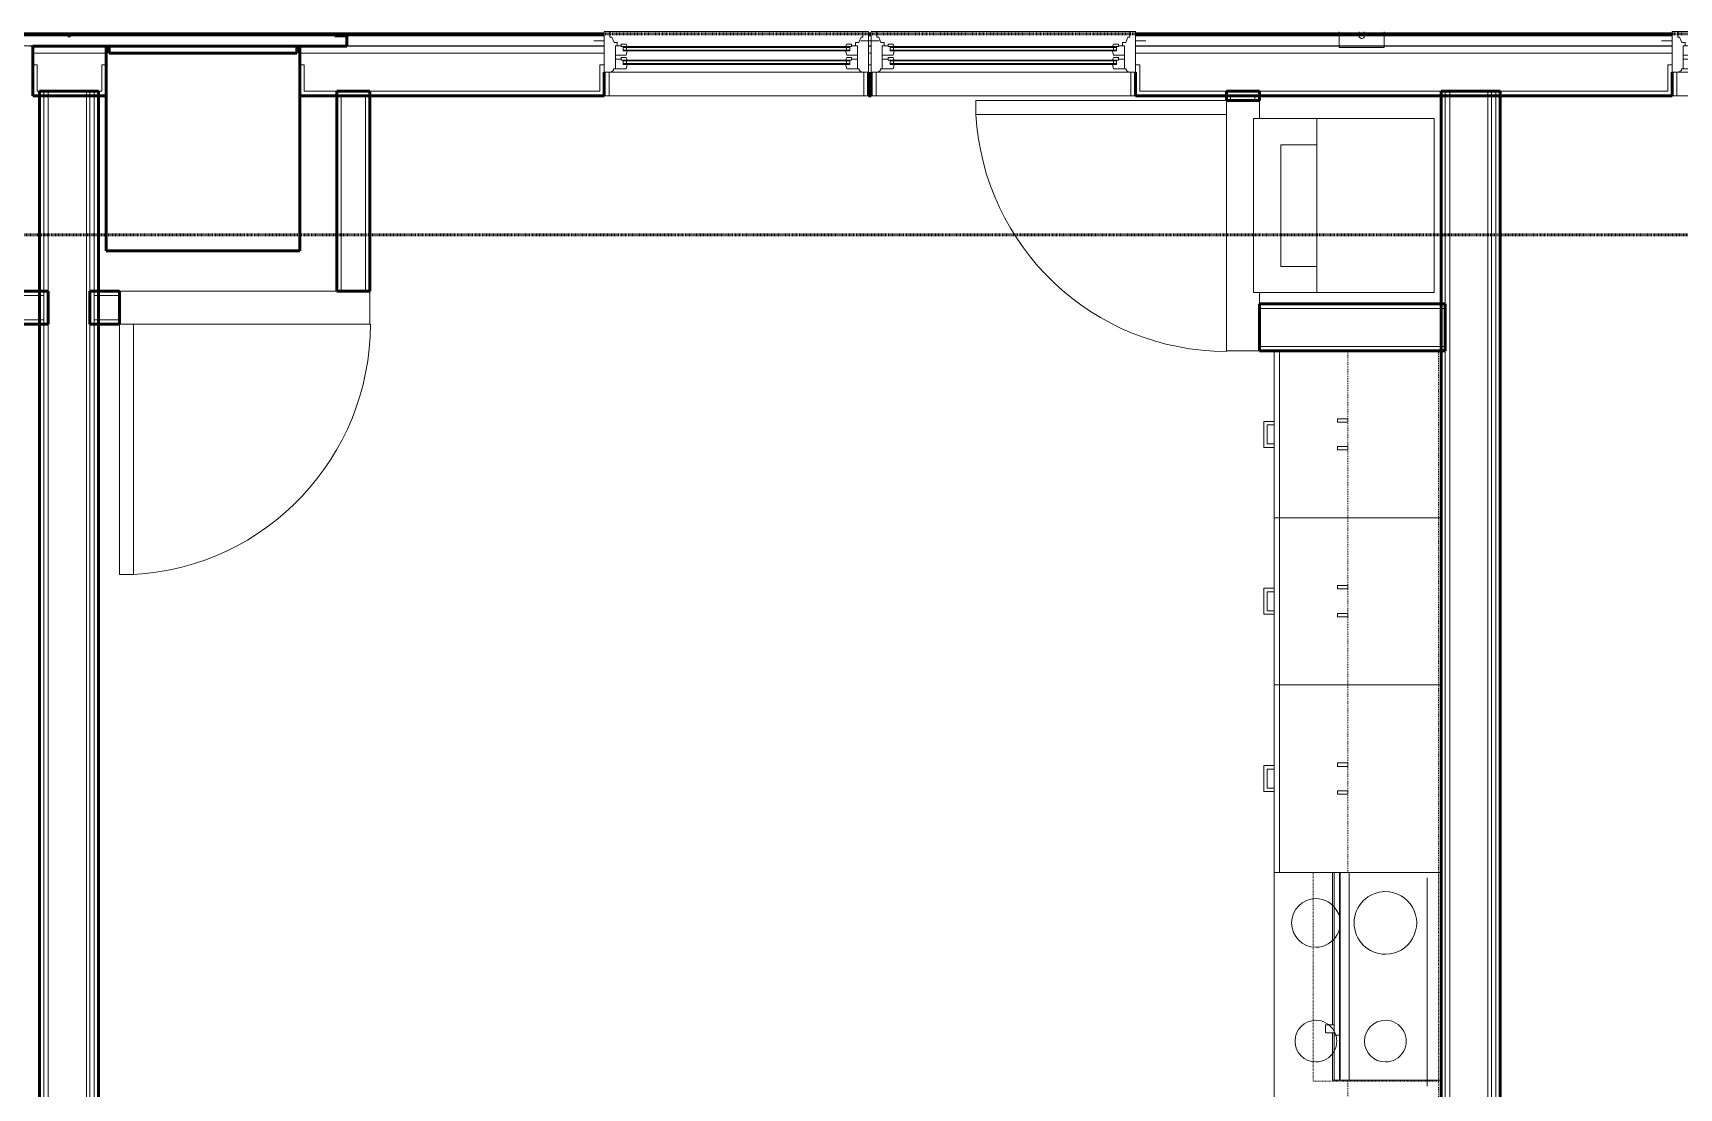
# Model space of a CAD drawing. Header units: inches. Extents: x -4235 to -464, y 9767 to 12359.
# Drawn here: x -3142.3 to -2905.5, y 11967 to 12118.7 of the extents above; entities that cross this region are included whole.
import ezdxf

# ---------------------------------------------------------------- set-up
doc = ezdxf.new("R2010")
doc.units = ezdxf.units.IN
doc.header["$MEASUREMENT"] = 0
for name, pattern in [('Dash', [0.25, 0.125, -0.125]), ('Dash 1_16_', [0.125, 0.0625, -0.0625]), ('Overhead', [0.15625, 0.09375, -0.0625])]:
    doc.linetypes.add(name, pattern=pattern)
for name, color, linetype, lineweight in [('0-1', 7, 'Continuous', 5), ('0-2', 10, 'Continuous', 9), ('A-DOOR-1', 10, 'Continuous', 9), ('A-DOOR-2', 50, 'Continuous', 20), ('A-GENM', 5, 'Continuous', 9), ('A-GENM-4', 5, 'Continuous', 50), ('A-GLAZ-1', 151, 'Continuous', 9), ('A-GLAZ-2', 151, 'Continuous', 20), ('A-GLAZ-3', 151, 'Continuous', 50), ('A-WALL', 113, 'Continuous', 13), ('A-WALL-1', 7, 'Continuous', 50), ('A-WALL-2', 250, 'Continuous', 13), ('A-WALL-3', 10, 'Continuous', 9), ('A-WALL-4', 254, 'Continuous', 9), ('A-WALL-5', 113, 'Continuous', 9), ('A-WALL-6', 113, 'Continuous', 50), ('C-PROP-LINE-1', 91, 'Dash 1_16_', 50), ('I-WALL-1', 7, 'Continuous', 50), ('P-SANR-FIXT-1', 10, 'Continuous', 9), ('Q-CASE-1', 254, 'Continuous', 9), ('Q-CASE-2', 10, 'Continuous', 9), ('Q-CASE-3', 254, 'Dash', 9), ('Q-CASE-4', 10, 'Dash', 9), ('Q-SPCQ-1', 10, 'Continuous', 9), ('Q-SPCQ-2', 91, 'Overhead', 9)]:
    doc.layers.add(name, color=color, linetype=linetype, lineweight=lineweight)

# ---------------------------------------------------------------- blocks, each defined once
blk = doc.blocks.new('SWING - SINGLE - FLUSH - 36_ x 80_ - OFFSET PIVOT DOOR AT MAGIC PAK AND WASHER_DRYER-3199414-BACKGROUND - RCP - 2ND FLOOR')
at = {"layer": 'A-DOOR-1'}
blk.add_arc((18, 2.37), 36.07, 93.1789, 180, dxfattribs=at)
at = {"layer": 'A-DOOR-2'}
for p, q in [((16, 2.37), (16, 38.39)), ((18, 38.39), (16, 38.39)), ((18, 2.37), (18, 38.39)), ((18, 2.37), (16, 2.37))]:
    blk.add_line(p, q, dxfattribs=at)
blk = doc.blocks.new('Range - 24_ x 30_-2320547-BACKGROUND - RCP - 2ND FLOOR')
at = {"layer": 'Q-SPCQ-1'}
blk.add_line((0, 22), (30, 22), dxfattribs=at)
for centre, radius, start, end in [((6.5, 16), 4.5, 360, 180), ((23.5, 16), 3, 360, 180), ((6.5, 16), 4.5, 180, 360), ((23.5, 16), 3, 180, 0), ((6.5, 6), 3.5, 360, 180), ((23.5, 6), 3, 360, 180), ((6.5, 6), 3.5, 180, 0), ((23.5, 6), 3, 180, 360)]:
    blk.add_arc(centre, radius, start, end, dxfattribs=at)
blk = doc.blocks.new('Stacked Washer and Dryer - 26_x25_ - Private-1352637-BACKGROUND - RCP - 2ND FLOOR')
at = {"layer": 'P-SANR-FIXT-1'}
for p, q in [((26, 12.5), (0, 12.5)), ((0, -12.5), (0, 12.5)), ((16.90625, 12.5), (16.90625, -12.5)), ((26, 12.5), (26, -12.5)), ((16.90625, 8.75), (22.09375, 8.75)), ((22.09375, 8.75), (22.09375, -8.75)), ((22.09375, -8.75), (16.90625, -8.75)), ((0, -12.5), (26, -12.5))]:
    blk.add_line(p, q, dxfattribs=at)
blk = doc.blocks.new('30quot_MicrowaveVent_11166 - 70cm miele oven-V107-BACKGROUND - RCP - 2ND FLOOR')
at = {"layer": 'Q-CASE-1'}
for p, q in [((-14.2, -0.37), (-14.2, -13.23)), ((15.68, -13.23), (15.68, -0.37)), ((-14.2, -13.23), (-14.2, -14.49)), ((15.68, -13.23), (-14.2, -13.23)), ((15.68, -14.49), (15.68, -13.23)), ((-14.2, -14.49), (15.68, -14.49)), ((9.18, -14.61), (-14.2, -14.61)), ((-14.2, -14.61), (-14.2, -15.39)), ((-14.2, -15.39), (-14.2, -15.6)), ((-14.2, -15.39), (9.18, -15.39)), ((-14.2, -15.6), (7.69, -15.6)), ((7.69, -15.39), (7.69, -16.6)), ((7.69, -16.6), (7.69, -16.55)), ((8.88, -16.55), (8.88, -15.39)), ((8.88, -15.6), (15.68, -15.6)), ((9.18, -14.61), (9.18, -15.39)), ((15.68, -14.61), (9.18, -14.61)), ((9.18, -14.61), (9.18, -15.39)), ((9.18, -15.39), (15.68, -15.39)), ((15.68, -14.61), (15.68, -15.39)), ((15.68, -15.6), (15.68, -15.39)), ((7.69, -16.6), (8.88, -16.6))]:
    blk.add_line(p, q, dxfattribs=at)
at = {"layer": 'Q-CASE-2'}
for p, q in [((-14.2, 0), (-14.2, -0.37)), ((15.68, 0), (-14.2, 0)), ((15.68, -0.37), (15.68, 0))]:
    blk.add_line(p, q, dxfattribs=at)
blk = doc.blocks.new('Base Cabinet 3 Drawer 230 - Base Cabinet 3 Drawer 230 27_-2571739-BACKGROUND - RCP - 2ND FLOOR')
at = {"layer": 'Q-CASE-2'}
for p, q in [((-12.76, -23.25), (-12.76, 0)), ((-12.76, 0), (14.24, 0)), ((14.24, 0), (14.24, -23.25)), ((-12.76, -23.25), (-12.76, -24)), ((14.24, -23.25), (-12.76, -23.25)), ((14.24, -24), (14.24, -23.25)), ((-12.76, -24), (14.24, -24)), ((-0.64, -24), (-1.14, -24)), ((-1.14, -25.5), (-1.14, -24)), ((2.61, -25.5), (-1.14, -25.5)), ((-0.64, -25), (-0.64, -24)), ((-0.64, -25), (2.11, -25)), ((2.11, -25), (2.11, -24)), ((2.11, -24), (2.61, -24)), ((2.61, -24), (2.61, -25.5))]:
    blk.add_line(p, q, dxfattribs=at)
blk = doc.blocks.new('Base Cabinet 3 Drawer 230 - Base Cabinet 3 Drawer 230 24_-2554933-BACKGROUND - RCP - 2ND FLOOR')
at = {"layer": 'Q-CASE-2'}
for p, q in [((-11.26, -23.25), (-11.26, 0)), ((-11.26, 0), (12.74, 0)), ((12.74, 0), (12.74, -23.25)), ((-11.26, -23.25), (-11.26, -24)), ((12.74, -23.25), (-11.26, -23.25)), ((12.74, -24), (12.74, -23.25)), ((-11.26, -24), (12.74, -24)), ((-0.64, -24), (-1.14, -24)), ((-1.14, -25.5), (-1.14, -24)), ((2.61, -25.5), (-1.14, -25.5)), ((-0.64, -25), (-0.64, -24)), ((-0.64, -25), (2.11, -25)), ((2.11, -25), (2.11, -24)), ((2.11, -24), (2.61, -24)), ((2.61, -24), (2.61, -25.5))]:
    blk.add_line(p, q, dxfattribs=at)
blk = doc.blocks.new('Base Cabinet 3 Drawer 230 - Base Cabinet 3 Drawer 230 24_-2578604-BACKGROUND - RCP - 2ND FLOOR')
at = {"layer": 'Q-CASE-2'}
for p, q in [((-11.26, 24), (12.74, 24)), ((-11.26, 23.25), (-11.26, 24)), ((-1.14, 24), (-1.14, 25.5)), ((-1.14, 25.5), (2.61, 25.5)), ((-1.14, 24), (-0.64, 24)), ((2.11, 25), (-0.64, 25)), ((-0.64, 24), (-0.64, 25)), ((2.11, 24), (2.11, 25)), ((2.61, 24), (2.11, 24)), ((2.61, 25.5), (2.61, 24)), ((12.74, 24), (12.74, 23.25)), ((12.74, 23.25), (-11.26, 23.25)), ((-11.26, 23.25), (-11.26, 0)), ((12.74, 0), (12.74, 23.25)), ((-11.26, 0), (12.74, 0))]:
    blk.add_line(p, q, dxfattribs=at)
blk = doc.blocks.new('300 Series Wall Hung Cabinet_302 - 27_ X 24_-2766376-BACKGROUND - RCP - 2ND FLOOR')
at = {"layer": 'Q-CASE-1'}
for p, q in [((-1.76, 14.69), (-2.25, 14.69)), ((-2.25, 14.69), (-2.25, 13.19)), ((-1.76, 13.19), (-1.76, 14.69)), ((2.24, 14.69), (1.75, 14.69)), ((1.75, 14.69), (1.75, 13.19)), ((2.24, 13.19), (2.24, 14.69)), ((-2.25, 13.19), (-1.76, 13.19)), ((1.75, 13.19), (2.24, 13.19))]:
    blk.add_line(p, q, dxfattribs=at)
at = {"layer": 'Q-CASE-3'}
for p, q in [((-13.5, 0.19), (-13.5, 13.19)), ((-13.5, 13.19), (13.5, 13.19)), ((13.5, 13.19), (13.5, 0.19))]:
    blk.add_line(p, q, dxfattribs=at)
at = {"layer": 'Q-CASE-4'}
blk.add_line((13.5, 0.19), (-13.5, 0.19), dxfattribs=at)
blk = doc.blocks.new('300 Series Wall Hung Cabinet_302 - 24_ X 24_-V62-BACKGROUND - RCP - 2ND FLOOR')
at = {"layer": 'Q-CASE-1'}
for p, q in [((-1.76, -13.19), (-2.25, -13.19)), ((-2.25, -13.19), (-2.25, -14.69)), ((-1.76, -14.69), (-1.76, -13.19)), ((2.24, -13.19), (1.75, -13.19)), ((1.75, -13.19), (1.75, -14.69)), ((2.24, -14.69), (2.24, -13.19)), ((-2.25, -14.69), (-1.76, -14.69)), ((1.75, -14.69), (2.24, -14.69))]:
    blk.add_line(p, q, dxfattribs=at)
at = {"layer": 'Q-CASE-3'}
for p, q in [((-12, -0.19), (-12, -13.19)), ((12, -13.19), (12, -0.19)), ((-12, -13.19), (12, -13.19))]:
    blk.add_line(p, q, dxfattribs=at)
at = {"layer": 'Q-CASE-4'}
blk.add_line((12, -0.19), (-12, -0.19), dxfattribs=at)
blk = doc.blocks.new('300 Series Wall Hung Cabinet_302 - 24_ X 24_-V63-BACKGROUND - RCP - 2ND FLOOR')
at = {"layer": 'Q-CASE-1'}
for p, q in [((-1.76, 14.69), (-2.25, 14.69)), ((-2.25, 14.69), (-2.25, 13.19)), ((-1.76, 13.19), (-1.76, 14.69)), ((2.24, 14.69), (1.75, 14.69)), ((1.75, 14.69), (1.75, 13.19)), ((2.24, 13.19), (2.24, 14.69)), ((-2.25, 13.19), (-1.76, 13.19)), ((1.75, 13.19), (2.24, 13.19))]:
    blk.add_line(p, q, dxfattribs=at)
at = {"layer": 'Q-CASE-3'}
for p, q in [((-12, 0.19), (-12, 13.19)), ((-12, 13.19), (12, 13.19)), ((12, 13.19), (12, 0.19))]:
    blk.add_line(p, q, dxfattribs=at)
at = {"layer": 'Q-CASE-4'}
blk.add_line((12, 0.19), (-12, 0.19), dxfattribs=at)
blk = doc.blocks.new('300 Series Wall Hung Cabinet_302 - 24_ X 24_-V74-BACKGROUND - RCP - 2ND FLOOR')
at = {"layer": 'Q-CASE-1'}
for p, q in [((-1.76, 14.69), (-2.25, 14.69)), ((-2.25, 14.69), (-2.25, 13.19)), ((-1.76, 13.19), (-1.76, 14.69)), ((2.24, 14.69), (1.75, 14.69)), ((1.75, 14.69), (1.75, 13.19)), ((2.24, 13.19), (2.24, 14.69)), ((-2.25, 13.19), (-1.76, 13.19)), ((1.75, 13.19), (2.24, 13.19))]:
    blk.add_line(p, q, dxfattribs=at)
at = {"layer": 'Q-CASE-3'}
for p, q in [((-12, 0.19), (-12, 13.19)), ((-12, 13.19), (12, 13.19))]:
    blk.add_line(p, q, dxfattribs=at)
at = {"layer": 'Q-CASE-4'}
for p, q in [((12, 13.19), (12, 0.19)), ((12, 0.19), (-12, 0.19))]:
    blk.add_line(p, q, dxfattribs=at)
blk = doc.blocks.new('Range_Hood_386 - 30_ Wide-V86-BACKGROUND - RCP - 2ND FLOOR')
at = {"layer": 'Q-SPCQ-2'}
for p, q in [((-15, -6), (-15, 12)), ((-15, 12), (15, 12)), ((15, 12), (15, -6)), ((15, -6), (-15, -6))]:
    blk.add_line(p, q, dxfattribs=at)
blk = doc.blocks.new('CTR - 1st Phase - Unit Layouts_rvt-1-BACKGROUND - RCP - 2ND FLOOR')
at = {"layer": 'A-WALL-1'}
for p, q in [((-3098.6, 12081.6), (-3098.6, 12110.34)), ((-3098.6, 12110.34), (-3097.97, 12110.34)), ((-3097.97, 12110.34), (-3094.47, 12110.34)), ((-3094.47, 12110.34), (-3093.85, 12110.34)), ((-3093.85, 12110.34), (-3093.85, 12081.6)), ((-2970.65, 12109.01), (-2970.65, 12110.34)), ((-2970.65, 12110.34), (-2970.03, 12110.34)), ((-2970.03, 12110.34), (-2966.53, 12110.34)), ((-2966.53, 12110.34), (-2965.9, 12110.34)), ((-2965.9, 12110.34), (-2965.9, 12109.01)), ((-2965.9, 12109.01), (-2970.65, 12109.01)), ((-3144.4, 12081.6), (-3140.12, 12081.6)), ((-3140.12, 12081.6), (-3140.12, 12080.97)), ((-3134.12, 12081.6), (-3129.85, 12081.6)), ((-3134.12, 12080.98), (-3134.12, 12081.6)), ((-3129.85, 12081.6), (-3129.85, 12076.85)), ((-3093.85, 12081.6), (-3098.6, 12081.6)), ((-3140.12, 12080.97), (-3140.12, 12077.47)), ((-3134.12, 12077.48), (-3134.12, 12080.98)), ((-2965.9, 12073.01), (-2965.9, 12079.76)), ((-2965.9, 12079.76), (-2939.15, 12079.76)), ((-2939.15, 12079.76), (-2939.15, 12073.01)), ((-3140.12, 12076.85), (-3144.4, 12076.85)), ((-3140.12, 12077.47), (-3140.12, 12076.85)), ((-3134.12, 12076.85), (-3134.12, 12077.48)), ((-3129.85, 12076.85), (-3134.12, 12076.85)), ((-2939.15, 12073.01), (-2965.9, 12073.01))]:
    blk.add_line(p, q, dxfattribs=at)
at = {"layer": 'A-WALL-2'}
for p, q in [((-3097.97, 12109.72), (-3094.47, 12109.72)), ((-3097.97, 12109.72), (-3097.97, 12081.6)), ((-3094.47, 12109.72), (-3094.47, 12081.6)), ((-2970.03, 12109.72), (-2970.03, 12109.01)), ((-2970.03, 12109.72), (-2966.53, 12109.72)), ((-2966.53, 12109.72), (-2966.53, 12109.01)), ((-3144.4, 12080.97), (-3140.75, 12080.97)), ((-3140.75, 12080.97), (-3140.75, 12077.47)), ((-3129.85, 12080.98), (-3133.5, 12080.98)), ((-3133.5, 12077.48), (-3133.5, 12080.98)), ((-3144.4, 12077.47), (-3140.75, 12077.47)), ((-3129.85, 12077.48), (-3133.5, 12077.48)), ((-2965.9, 12079.13), (-2939.15, 12079.13)), ((-2965.9, 12073.63), (-2939.15, 12073.63))]:
    blk.add_line(p, q, dxfattribs=at)
at = {"layer": 'A-WALL-3'}
for p, q in [((-2970.65, 12109.01), (-2970.65, 12073.01)), ((-2965.9, 12106.41), (-2965.9, 12109.01)), ((-3098.6, 12081.6), (-3129.85, 12081.6)), ((-3093.85, 12076.85), (-3093.85, 12081.6)), ((-2965.9, 12079.76), (-2965.9, 12081.41)), ((-3129.85, 12076.85), (-3098.6, 12076.85)), ((-3093.85, 12076.85), (-3098.6, 12076.85)), ((-2965.9, 12073.01), (-2970.65, 12073.01))]:
    blk.add_line(p, q, dxfattribs=at)
at = {"layer": 'A-WALL-4'}
for p, q in [((-2965.9, 12109.01), (-2970.65, 12109.01)), ((-3129.85, 12081.6), (-3129.85, 12076.85)), ((-3093.85, 12081.6), (-3098.6, 12081.6)), ((-2965.9, 12073.01), (-2965.9, 12079.76))]:
    blk.add_line(p, q, dxfattribs=at)
at = {"layer": 'A-WALL-5'}
for p, q in [((-2939.77, 12073.01), (-2963.77, 12073.01)), ((-2963.77, 12073.01), (-2963.77, 12062.88)), ((-2963.77, 12062.88), (-2963.77, 12073.01)), ((-2963.77, 12073.01), (-2939.77, 12073.01)), ((-2939.77, 11918.75), (-2939.77, 12073.01)), ((-2939.77, 12073.01), (-2939.77, 11918.75)), ((-2963.77, 12062.88), (-2963.77, 12062.38)), ((-2963.77, 12062.38), (-2963.77, 12059.63)), ((-2963.77, 12059.63), (-2963.77, 12062.38)), ((-2963.77, 12059.63), (-2963.77, 12059.13)), ((-2963.77, 12059.13), (-2963.77, 12038.88)), ((-2963.77, 12038.88), (-2963.77, 12059.13)), ((-2963.77, 12038.88), (-2963.77, 12038.38)), ((-2963.77, 12038.38), (-2963.77, 12035.63)), ((-2963.77, 12035.63), (-2963.77, 12038.38)), ((-2963.77, 12035.63), (-2963.77, 12035.13)), ((-2963.77, 12035.13), (-2963.77, 12013.38)), ((-2963.77, 12013.38), (-2963.77, 12035.13)), ((-2963.77, 12013.38), (-2963.77, 12012.88)), ((-2963.77, 12012.88), (-2963.77, 12010.13)), ((-2963.77, 12010.13), (-2963.77, 12012.88)), ((-2963.77, 12010.13), (-2963.77, 12009.63)), ((-2963.77, 12009.63), (-2963.77, 11964.74)), ((-2963.77, 11964.74), (-2963.77, 12009.63))]:
    blk.add_line(p, q, dxfattribs=at)
at = {"layer": '0-2'}
for name, p, rotation in [('SWING - SINGLE - FLUSH - 36_ x 80_ - OFFSET PIVOT DOOR AT MAGIC PAK AND WASHER_DRYER-3199414-BACKGROUND - RCP - 2ND FLOOR', (-2968.28, 12091.01), 90.000000000016), ('Stacked Washer and Dryer - 26_x25_ - Private-1352637-BACKGROUND - RCP - 2ND FLOOR', (-2940.74, 12093.91), 180), ('SWING - SINGLE - FLUSH - 36_ x 80_ - OFFSET PIVOT DOOR AT MAGIC PAK AND WASHER_DRYER-3199414-BACKGROUND - RCP - 2ND FLOOR', (-3111.85, 12079.23), 180), ('Base Cabinet 3 Drawer 230 - Base Cabinet 3 Drawer 230 24_-2578604-BACKGROUND - RCP - 2ND FLOOR', (-2939.77, 12060.27), 90.0000000000739), ('300 Series Wall Hung Cabinet_302 - 24_ X 24_-V74-BACKGROUND - RCP - 2ND FLOOR', (-2939.96, 12061.01), 90.00000000002815), ('Base Cabinet 3 Drawer 230 - Base Cabinet 3 Drawer 230 24_-2554933-BACKGROUND - RCP - 2ND FLOOR', (-2939.77, 12037.74), 269.9999999999843), ('300 Series Wall Hung Cabinet_302 - 24_ X 24_-V62-BACKGROUND - RCP - 2ND FLOOR', (-2939.96, 12037.01), 270.0000000000281), ('Base Cabinet 3 Drawer 230 - Base Cabinet 3 Drawer 230 27_-2571739-BACKGROUND - RCP - 2ND FLOOR', (-2939.77, 12012.24), 269.9999999999843), ('300 Series Wall Hung Cabinet_302 - 27_ X 24_-2766376-BACKGROUND - RCP - 2ND FLOOR', (-2939.96, 12011.51), 90.00000000002815), ('Range - 24_ x 30_-2320547-BACKGROUND - RCP - 2ND FLOOR', (-2963.77, 11997.25), 270.0000000000002), ('Range_Hood_386 - 30_ Wide-V86-BACKGROUND - RCP - 2ND FLOOR', (-2952.15, 11983.01), 270.0000000000659), ('30quot_MicrowaveVent_11166 - 70cm miele oven-V107-BACKGROUND - RCP - 2ND FLOOR', (-2939.77, 11983.8), 270.0000000000297), ('300 Series Wall Hung Cabinet_302 - 24_ X 24_-V63-BACKGROUND - RCP - 2ND FLOOR', (-2939.96, 11956.13), 90.00000000002815)]:
    blk.add_blockref(name, p, dxfattribs=dict(at, rotation=rotation))
blk = doc.blocks.new('CTR - 1st Phase - Common Walls_rvt-1-BACKGROUND - RCP - 2ND FLOOR')
at = {"layer": 'A-WALL-2'}
for p, q in [((-3140.75, 12110.34), (-3140.75, 11743.36)), ((-3140.12, 12110.34), (-3140.12, 11743.36)), ((-3134.62, 12110.34), (-3134.62, 11743.36)), ((-3134.12, 12110.34), (-3134.12, 11743.36)), ((-3133.5, 12110.34), (-3133.5, 11743.36)), ((-2939.15, 12110.34), (-2939.15, 11725.36)), ((-2938.52, 12110.34), (-2938.52, 11725.36)), ((-2933.02, 12110.34), (-2933.02, 11725.36)), ((-2932.52, 12110.34), (-2932.52, 11725.36)), ((-2931.9, 12110.34), (-2931.9, 11725.36))]:
    blk.add_line(p, q, dxfattribs=at)
at = {"layer": 'I-WALL-1'}
for p, q in [((-3141.37, 11743.36), (-3141.37, 12110.34)), ((-3141.37, 12110.34), (-3132.87, 12110.34)), ((-3132.87, 12110.34), (-3132.87, 11743.36)), ((-2939.77, 11725.36), (-2939.77, 12110.34)), ((-2939.77, 12110.34), (-2931.27, 12110.34)), ((-2931.27, 12110.34), (-2931.27, 11849.86))]:
    blk.add_line(p, q, dxfattribs=at)
blk = doc.blocks.new('Basic Wall _ EXT - FIBER CEMENT - LARGE - ___-2505162-BACKGROUND - RCP - 2ND FLOOR')
at = {"layer": 'A-WALL-5'}
for p, q in [((-3097.16, 12116.87), (-3177.09, 12116.87)), ((-3097.16, 12116.87), (-3177.09, 12116.87)), ((-3142.32, 12116.84), (-3142.76, 12116.84)), ((-3142.32, 12116.84), (-3131.8, 12116.84)), ((-3131.8, 12116.84), (-3142.32, 12116.84)), ((-3131.36, 12116.84), (-3131.8, 12116.84)), ((-3104.36, 12116.84), (-3131.36, 12116.84)), ((-3103.92, 12116.84), (-3104.36, 12116.84)), ((-3103.92, 12116.84), (-3097.16, 12116.84)), ((-3097.16, 12116.84), (-3103.92, 12116.84)), ((-3060.14, 12116.87), (-3097.16, 12116.87)), ((-3060.14, 12116.87), (-3097.16, 12116.87)), ((-3097.16, 12116.84), (-3060.14, 12116.84)), ((-3060.14, 12116.84), (-3097.16, 12116.84)), ((-3022.11, 12116.84), (-3021.74, 12116.84)), ((-3021.74, 12116.84), (-3022.11, 12116.84)), ((-3021.74, 12116.87), (-3022.1, 12116.87)), ((-3021.74, 12116.87), (-3022.1, 12116.87)), ((-2906.54, 12116.87), (-2983.71, 12116.87)), ((-2906.54, 12116.87), (-2983.71, 12116.87)), ((-2983.71, 12116.84), (-2906.54, 12116.84)), ((-2906.54, 12116.84), (-2983.71, 12116.84))]:
    blk.add_line(p, q, dxfattribs=at)
blk = doc.blocks.new('Window-Double_Hung-Andersen-400_Series-Tilt_Wash - DOUBLE HUNG - REVERSE COTTAGE - 2ND FLOOR-2888385-BACKGROUND - RCP - 2ND FLOOR')
at = {"layer": 'A-GLAZ-1'}
for p, q in [((-16.29, 2.5), (-15.7, 2.5)), ((-15.82, 2.5), (-15.82, 2.12)), ((-15.7, 2.63), (15.7, 2.63)), ((-15.7, 2.5), (15.7, 2.5)), ((16.29, 2.5), (15.7, 2.5)), ((15.82, 2.5), (15.82, 2.12)), ((-16.29, 2.12), (-15.7, 2.12)), ((-16.29, 0.56), (-15.7, 0.56)), ((-16.29, 0.19), (-15.7, 0.19)), ((-15.82, 0.56), (-15.82, 0.19)), ((-15.7, 2.12), (15.7, 2.12)), ((-15.7, 2), (15.7, 2)), ((-15.7, 0.69), (15.7, 0.69)), ((-15.7, 0.56), (15.7, 0.56)), ((-15.7, 0.19), (15.7, 0.19)), ((-15.7, 0.06), (15.7, 0.06)), ((16.29, 2.12), (15.7, 2.12)), ((16.29, 0.56), (15.7, 0.56)), ((16.29, 0.19), (15.7, 0.19)), ((15.82, 0.56), (15.82, 0.19)), ((18.95, -1.06), (-18.95, -1.06)), ((-18.95, -1.06), (-18.95, -4.44)), ((-18.32, -1.06), (-18.32, -4.44)), ((18.32, -1.06), (18.32, -4.44)), ((18.95, -4.44), (18.95, -1.06)), ((-19.01, -2.44), (-19.01, -3.94)), ((-19.01, -2.44), (-18.95, -2.44)), ((-19.01, -3.94), (-18.95, -3.94)), ((-18.95, -4.44), (18.95, -4.44)), ((18.95, -2.44), (19.01, -2.44)), ((18.95, -3.94), (19.01, -3.94)), ((19.01, -3.94), (19.01, -2.44))]:
    blk.add_line(p, q, dxfattribs=at)
at = {"layer": 'A-GLAZ-2'}
for p, q in [((19.01, 4.81), (-19.01, 4.81)), ((-19.01, 4.81), (-19.01, -1.06)), ((-18.2, 4.81), (-18.2, 4)), ((18.2, 4.81), (18.2, 4)), ((19.01, -1.06), (19.01, 4.81)), ((-19.01, 3.44), (-20.51, 3.44)), ((-18.2, 4), (-17.92, 4)), ((-17.92, 4), (-17.61, 3.19)), ((-17.61, 3.19), (-17.14, 3.19)), ((-17.42, 2.75), (-16.57, 2.75)), ((-17.42, 2.75), (-17.42, -0.56)), ((-17.14, 3.19), (-17.14, 2.75)), ((-15.86, 2.97), (-16.57, 2.97)), ((-16.57, 2.63), (-16.57, 2.97)), ((-15.7, 2.63), (-16.57, 2.63)), ((-16.29, 2.63), (-16.29, 2)), ((-15.86, 2.97), (-15.7, 2.63)), ((15.86, 2.97), (15.7, 2.63)), ((15.7, 2.63), (16.57, 2.63)), ((15.86, 2.97), (16.57, 2.97)), ((16.29, 2.63), (16.29, 2)), ((16.57, 2.63), (16.57, 2.97)), ((17.42, 2.75), (16.57, 2.75)), ((17.14, 3.19), (17.14, 2.75)), ((17.61, 3.19), (17.14, 3.19)), ((17.42, 2.75), (17.42, -0.56)), ((17.92, 4), (17.61, 3.19)), ((18.2, 4), (17.92, 4)), ((19.01, 3.44), (20.51, 3.44)), ((-17.42, 1.37), (-15.86, 1.37)), ((-17.42, 0.81), (-16.57, 0.81)), ((-15.86, 1.03), (-16.57, 1.03)), ((-16.57, 0.69), (-16.57, 1.03)), ((-15.7, 0.69), (-16.57, 0.69)), ((-15.7, 2), (-16.29, 2)), ((-16.29, 0.69), (-16.29, 0.06)), ((-15.7, 0.06), (-16.29, 0.06)), ((-15.86, 1.37), (-15.7, 2)), ((-15.86, 1.03), (-15.7, 0.69)), ((-15.86, -0.56), (-15.7, 0.06)), ((15.7, 2), (16.29, 2)), ((15.86, 1.37), (15.7, 2)), ((15.86, 1.03), (15.7, 0.69)), ((15.7, 0.69), (16.57, 0.69)), ((15.7, 0.06), (16.29, 0.06)), ((15.86, -0.56), (15.7, 0.06)), ((17.42, 1.37), (15.86, 1.37)), ((15.86, 1.03), (16.57, 1.03)), ((16.29, 0.69), (16.29, 0.06)), ((16.57, 0.69), (16.57, 1.03)), ((17.42, 0.81), (16.57, 0.81)), ((-19.01, -1.06), (19.01, -1.06)), ((-17.67, -0.78), (-18, -1.06)), ((-17.67, -0.78), (-17.67, -0.56)), ((-17.67, -0.56), (-15.86, -0.56)), ((17.67, -0.56), (15.86, -0.56)), ((17.67, -0.78), (17.67, -0.56)), ((17.67, -0.78), (18, -1.06))]:
    blk.add_line(p, q, dxfattribs=at)
blk = doc.blocks.new('V-Series_EWC4_SPVU_RFA_2015 - 2ND AND 3RD FLOOR-2226480-BACKGROUND - RCP - 2ND FLOOR')
at = {"layer": 'A-GENM-4'}
for p, q in [((-3858.97, 11734.83), (-3858.97, 11735.26)), ((-3858.97, 11735.26), (-3829.54, 11735.26)), ((-3858.97, 11734.33), (-3858.97, 11734.83)), ((-3858.97, 11734.83), (-3857.97, 11734.83)), ((-3857.97, 11734.83), (-3858.97, 11734.83)), ((-3858.97, 11708.33), (-3858.97, 11734.33)), ((-3857.97, 11734.83), (-3857.97, 11734.33)), ((-3857.97, 11707.83), (-3857.97, 11734.83)), ((-3857.97, 11734.33), (-3857.97, 11708.33)), ((-3829.54, 11735.26), (-3829.54, 11707.39)), ((-3858.97, 11707.83), (-3858.97, 11708.33)), ((-3857.97, 11707.83), (-3858.97, 11707.83)), ((-3858.97, 11707.39), (-3858.97, 11707.83)), ((-3858.97, 11707.83), (-3857.97, 11707.83)), ((-3857.97, 11708.33), (-3857.97, 11707.83)), ((-3829.54, 11707.39), (-3858.97, 11707.39))]:
    blk.add_line(p, q, dxfattribs=at)
blk = doc.blocks.new('Walls 75 - Walls 1-2571530-BACKGROUND - RCP - 2ND FLOOR')
at = {"layer": 'A-WALL-5'}
for p, q in [((-2954.43, 12118.88), (-2954.43, 12118.59)), ((-2954.43, 12118.59), (-2954.43, 12116.84)), ((-2951.56, 12118.88), (-2951.56, 12118.59)), ((-2951.56, 12118.59), (-2951.56, 12118.27)), ((-2950.81, 12118.59), (-2950.81, 12118.88)), ((-2950.81, 12118.27), (-2950.81, 12118.59)), ((-2947.93, 12118.59), (-2947.93, 12118.88)), ((-2947.93, 12116.84), (-2947.93, 12118.59)), ((-2954.43, 12116.84), (-2954.43, 12116.64)), ((-2952.81, 12116.64), (-2954.43, 12116.64)), ((-2954.43, 12116.64), (-2947.93, 12116.64)), ((-2950.34, 12116.64), (-2952.81, 12116.64)), ((-2948.88, 12116.64), (-2950.34, 12116.64)), ((-2948.37, 12116.64), (-2948.88, 12116.64)), ((-2947.93, 12116.64), (-2948.37, 12116.64)), ((-2947.93, 12116.64), (-2947.93, 12116.84))]:
    blk.add_line(p, q, dxfattribs=at)
for centre, start_param, end_param in [((-2951.18, 12181.32), 2.994857, 3.141593), ((-2951.18, 12181.32), 3.19067, 6.234108), ((-2951.18, 12181.32), 0.094304, 0.261799), ((-2951.18, 12118.27), 2.923753, 3.119324), ((-2951.18, 12118.27), 3.141593, 3.665191), ((-2951.18, 12118.27), 2.698715, 2.879092), ((-2951.18, 12118.27), 2.412453, 2.61664), ((-2951.18, 12118.27), 3.665191, 4.45059), ((-2951.18, 12118.27), 2.094395, 2.354281), ((-2951.18, 12118.27), 1.832596, 2.092053), ((-2951.18, 12118.27), 1.696161, 1.829985), ((-2951.18, 12118.27), 4.45059, 4.712389), ((-2951.18, 12118.27), 1.570796, 1.696161), ((-2951.18, 12118.27), 1.445432, 1.568095), ((-2951.18, 12118.27), 4.712389, 6.283185), ((-2951.18, 12118.27), 1.308997, 1.445432), ((-2951.18, 12118.27), 1.047198, 1.30639), ((-2951.18, 12118.27), 0.785398, 1.044861), ((-2951.18, 12118.27), 0.523599, 0.722124), ((-2951.18, 12118.27), 0.261799, 0.522251), ((-2951.18, 12118.27), 0, 0.21784)]:
    blk.add_ellipse(centre, major_axis=(0.375, 0), ratio=0.86769, start_param=start_param, end_param=end_param, dxfattribs=at)
blk = doc.blocks.new('Perforated Panel at Magic-Pak - hvac panel - 2nd floor 2-2702972-BACKGROUND - RCP - 2ND FLOOR')
at = {"layer": 'A-GLAZ-3'}
for p, q in [((-19.01, -4.37), (-19.01, -4.44)), ((19.01, -4.37), (-19.01, -4.37)), ((-19.01, -4.44), (19.01, -4.44)), ((19.01, -4.44), (19.01, -4.37))]:
    blk.add_line(p, q, dxfattribs=at)
blk = doc.blocks.new('Family - ___-2835860-BACKGROUND - RCP - 2ND FLOOR')
at = {"layer": 'C-PROP-LINE-1'}
blk.add_line((-2636.92, 12118.59), (-3860.72, 12118.59), dxfattribs=at)
blk = doc.blocks.new('Family - ___-2835903-BACKGROUND - RCP - 2ND FLOOR')
at = {"layer": 'C-PROP-LINE-1'}
blk.add_line((-2096.82, 12089.69), (-3831.82, 12089.69), dxfattribs=at)
blk = doc.blocks.new('Family - ___-2835932-BACKGROUND - RCP - 2ND FLOOR')
at = {"layer": 'C-PROP-LINE-1'}
blk.add_line((-2067.92, 12118.59), (-3860.72, 12118.59), dxfattribs=at)

msp = doc.modelspace()

# ---------------------------------------------------------------- linework, layer by layer
at = {"layer": 'A-WALL'}
for p, q in [((-3097.16, 12118.34), (-3060.14, 12118.34)), ((-3022.11, 12118.34), (-3021.74, 12118.34)), ((-2983.71, 12118.34), (-2906.54, 12118.34)), ((-3142.32, 12115.84), (-3131.8, 12115.84)), ((-3103.92, 12115.84), (-3060.14, 12115.84)), ((-3097.16, 12116.84), (-3060.14, 12116.84)), ((-3022.11, 12116.84), (-3021.74, 12116.84)), ((-3022.11, 12115.84), (-3021.74, 12115.84)), ((-2983.71, 12116.84), (-2906.54, 12116.84)), ((-2983.71, 12115.84), (-2906.54, 12115.84)), ((-3142.32, 12114.15), (-3141.7, 12114.15)), ((-3141.7, 12110.34), (-3141.7, 12114.15)), ((-3132.42, 12114.15), (-3131.8, 12114.15)), ((-3132.42, 12114.15), (-3132.42, 12110.34)), ((-3103.92, 12114.15), (-3103.3, 12114.15)), ((-3103.3, 12110.34), (-3103.3, 12114.15)), ((-3060.76, 12114.15), (-3060.14, 12114.15)), ((-3060.76, 12114.15), (-3060.76, 12110.34)), ((-3022.11, 12114.15), (-3021.74, 12114.15)), ((-2983.71, 12114.15), (-2983.09, 12114.15)), ((-2983.09, 12110.34), (-2983.09, 12114.15)), ((-2907.16, 12114.15), (-2906.54, 12114.15)), ((-2907.16, 12114.15), (-2907.16, 12110.34)), ((-3132.42, 12110.34), (-3141.7, 12110.34)), ((-3060.76, 12110.34), (-3103.3, 12110.34)), ((-2907.16, 12110.34), (-2983.09, 12110.34))]:
    msp.add_line(p, q, dxfattribs=at)
at = {"layer": 'A-WALL-5'}
for p, q in [((-3175.34, 12118.34), (-3137.31, 12118.34)), ((-3137.31, 12118.34), (-3137.31, 12118.34)), ((-3136.94, 12118.34), (-3098.91, 12118.34)), ((-3060.07, 12109.71), (-3060.14, 12109.71)), ((-3022.17, 12109.71), (-3021.67, 12109.71)), ((-2983.71, 12109.71), (-2983.77, 12109.71)), ((-2906.47, 12109.71), (-2906.54, 12109.71))]:
    msp.add_line(p, q, dxfattribs=at)
at = {"layer": 'A-WALL-6'}
for p, q in [((-3137.31, 12118.59), (-3136.94, 12118.59)), ((-3137.31, 12118.34), (-3137.31, 12118.59)), ((-3136.94, 12118.34), (-3137.31, 12118.34)), ((-3136.94, 12118.59), (-3136.94, 12118.34)), ((-3098.91, 12118.34), (-3098.91, 12118.59)), ((-3098.91, 12118.59), (-3060.14, 12118.59)), ((-3097.16, 12118.34), (-3098.91, 12118.34)), ((-3097.16, 12116.84), (-3097.16, 12118.34)), ((-3022.11, 12118.59), (-3021.74, 12118.59)), ((-2983.71, 12118.59), (-2906.54, 12118.59)), ((-3142.32, 12109.71), (-3142.32, 12116.84)), ((-3142.32, 12116.84), (-3131.8, 12116.84)), ((-3131.8, 12116.84), (-3131.8, 12109.71)), ((-3103.92, 12109.71), (-3103.92, 12116.84)), ((-3103.92, 12116.84), (-3097.16, 12116.84)), ((-3060.14, 12113.09), (-3060.14, 12109.71)), ((-3022.11, 12109.71), (-3022.11, 12113.09)), ((-3021.74, 12113.09), (-3021.74, 12109.71)), ((-2983.71, 12109.71), (-2983.71, 12113.09)), ((-2906.54, 12113.09), (-2906.54, 12109.71)), ((-3131.8, 12109.71), (-3142.32, 12109.71)), ((-3060.14, 12109.71), (-3103.92, 12109.71)), ((-3021.74, 12109.71), (-3022.11, 12109.71)), ((-2906.54, 12109.71), (-2983.71, 12109.71))]:
    msp.add_line(p, q, dxfattribs=at)

# ---------------------------------------------------------------- block references
at = {"layer": '0-1'}
for name in ['CTR - 1st Phase - Unit Layouts_rvt-1-BACKGROUND - RCP - 2ND FLOOR', 'CTR - 1st Phase - Common Walls_rvt-1-BACKGROUND - RCP - 2ND FLOOR']:
    msp.add_blockref(name, (0, 0), dxfattribs=at)
at = {"layer": 'A-GENM', "rotation": 269.9999999999999}
msp.add_blockref('V-Series_EWC4_SPVU_RFA_2015 - 2ND AND 3RD FLOOR-2226480-BACKGROUND - RCP - 2ND FLOOR', (-14839.19, 8257.87), dxfattribs=at)
at = {"layer": 'A-GLAZ-1', "rotation": 180}
for p in [(-3156.32, 12114.15), (-3117.92, 12114.15)]:
    msp.add_blockref('Perforated Panel at Magic-Pak - hvac panel - 2nd floor 2-2702972-BACKGROUND - RCP - 2ND FLOOR', p, dxfattribs=at)
at = {"layer": 'A-GLAZ-1'}
for p in [(-3041.12, 12114.15), (-3002.72, 12114.15), (-2887.52, 12114.15)]:
    msp.add_blockref('Window-Double_Hung-Andersen-400_Series-Tilt_Wash - DOUBLE HUNG - REVERSE COTTAGE - 2ND FLOOR-2888385-BACKGROUND - RCP - 2ND FLOOR', p, dxfattribs=at)
at = {"layer": 'A-WALL-5'}
for name in ['Walls 75 - Walls 1-2571530-BACKGROUND - RCP - 2ND FLOOR', 'Basic Wall _ EXT - FIBER CEMENT - LARGE - ___-2505162-BACKGROUND - RCP - 2ND FLOOR']:
    msp.add_blockref(name, (0, 0), dxfattribs=at)
at = {"layer": 'C-PROP-LINE-1'}
for name in ['Family - ___-2835860-BACKGROUND - RCP - 2ND FLOOR', 'Family - ___-2835932-BACKGROUND - RCP - 2ND FLOOR', 'Family - ___-2835903-BACKGROUND - RCP - 2ND FLOOR']:
    msp.add_blockref(name, (0, 0), dxfattribs=at)

doc.saveas('drawing.dxf')
